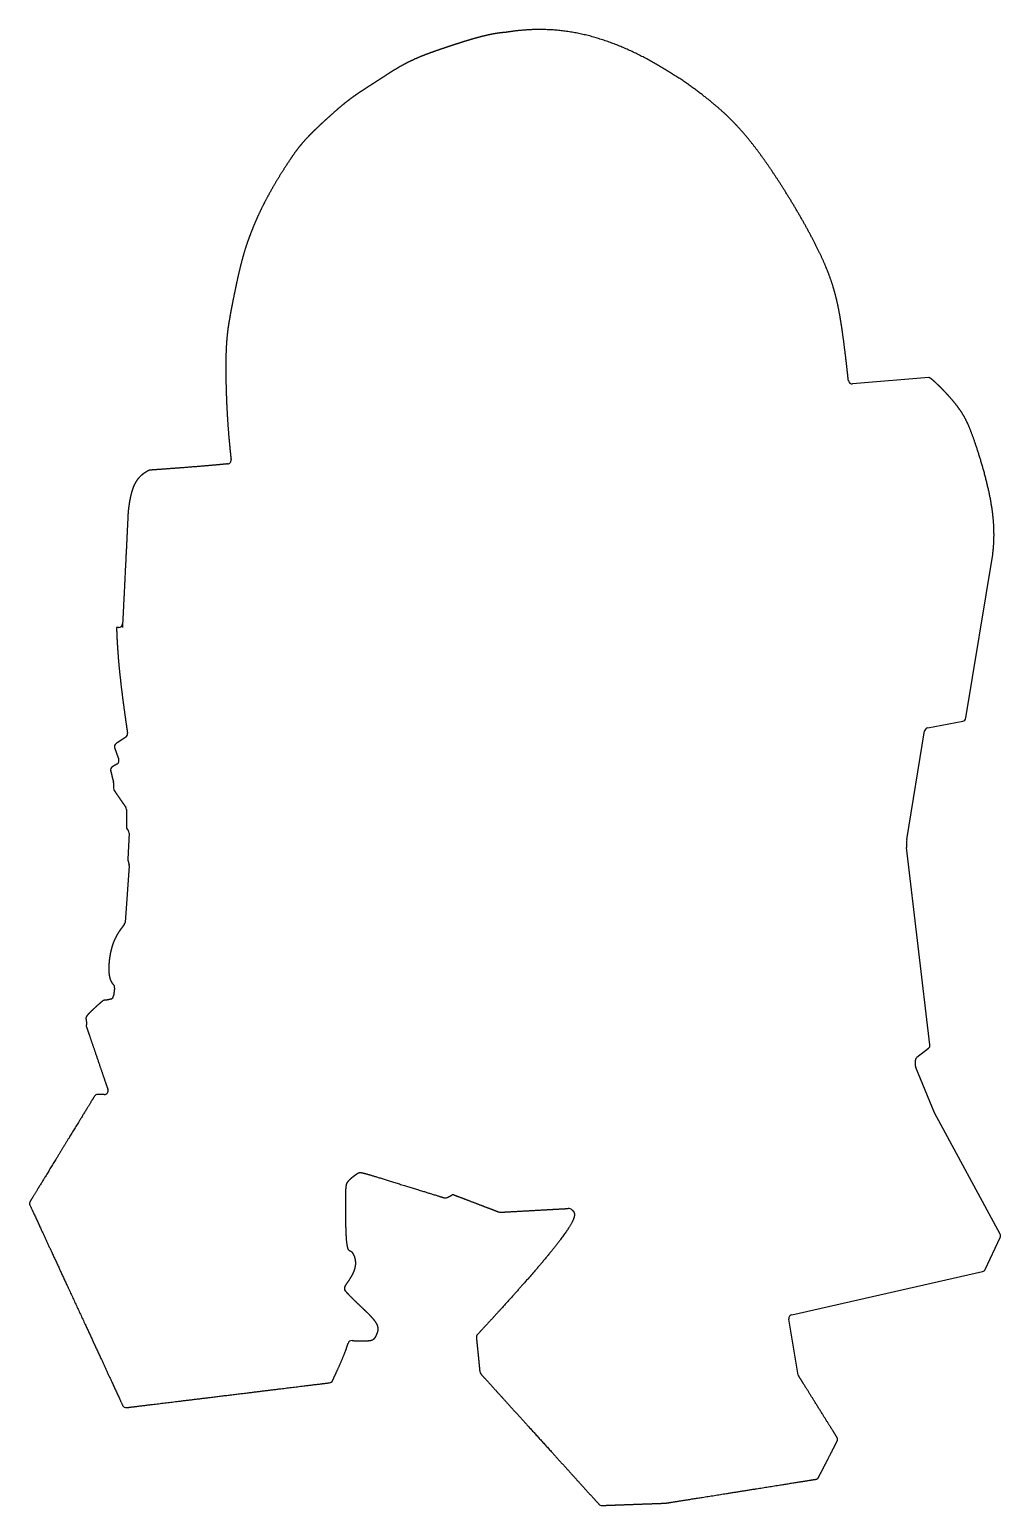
# Model space of a CAD drawing. Header units: millimetres. Extents: x -28.4 to 21.5, y -38 to 37.9.
import ezdxf

# ---------------------------------------------------------------- set-up
doc = ezdxf.new("R2010")
doc.units = ezdxf.units.MM
doc.layers.get('0').update_dxf_attribs({"linetype": 'CONTINUOUS'})

msp = doc.modelspace()

# ---------------------------------------------------------------- linework, layer by layer
for p, q in [((17.854, 20.008), (13.937, 19.681)), ((19.767, 2.49), (21.148, 10.913)), ((17.805, 1.987), (19.606, 2.325)), ((16.729, -3.757), (17.645, 1.823)), ((-23.427, -2.212), (-23.427, -3.111)), ((-23.383, -3.236), (-23.33, -3.302)), ((-23.287, -3.437), (-23.354, -4.773)), ((17.918, -14.327), (16.72, -4.176)), ((-23.286, -5.119), (-23.492, -8.033)), ((-23.348, -4.832), (-23.291, -5.056)), ((17.175, -15.425), (17.175, -15.127)), ((17.252, -14.969), (17.843, -14.508)), ((18.159, -17.826), (17.191, -15.501)), ((21.523, -24.069), (18.159, -17.826)), ((20.762, -25.891), (21.528, -24.249)), ((10.811, -28.221), (20.625, -26.002)), ((11.145, -31.335), (10.658, -28.45))]:
    msp.add_line(p, q)
for centre, radius, start, end in [((13.92, 19.881), 0.2, 186.2214, 274.76319), ((-18.238, 15.767), 0.2, -84.32444, 6.62441), ((-23.14, 13.044), 0.2, 174.05095, 177.25446), ((-23.822, 7.342), 0.2, 270, 357.1792), ((19.569, 2.522), 0.2, 280.62619, 350.68729), ((-23.565, 1.672), 0.2, -56.79879, 8.49959), ((17.842, 1.791), 0.2, 100.62619, 170.68729), ((-23.845, 1.011), 0.2, 123.20121, 200.34836), ((-24.007, 0.295), 0.2, -59.11267, 20.34836), ((-24.038, -0.19), 0.2, 120.88733, 193.81522), ((-24.288, -0.849), 0.2, 0, 13.81522), ((-23.888, -1.125), 0.2, 180, 214.51094), ((-23.627, -2.212), 0.2, 0, 34.51094), ((-23.227, -3.111), 0.2, 180, 218.49039), ((-23.487, -3.427), 0.2, -2.84512, 38.49039), ((18.21, -4), 1.5, 170.68729, 186.7312), ((-23.154, -4.783), 0.2, 177.15488, 194.1608), ((-23.485, -5.105), 0.2, -4.04867, 14.1608), ((-23.691, -8.019), 0.2, 320.6701, 355.95133), ((-24.233, -11.37), 0.2, -7.18427, 46.92314), ((-24.286, -11.785), 0.2, 288.31825, 352.81573), ((-25.289, -13.348), 0.2, 174.47421, 198.89265), ((17.72, -14.351), 0.2, -52.0165, 6.7312), ((17.375, -15.127), 0.2, 127.9835, 180), ((17.375, -15.425), 0.2, 180, 202.61986), ((-24.569, -16.687), 0.2, -90, 18.89265), ((-24.902, -17.087), 0.2, 90, 148.57318), ((-11.923, -21.586), 0.2, 150.64126, 178.71134), ((-28.209, -22.499), 0.2, 148.57318, 204.85081), ((-7.009, -22.016), 0.2, 252.81859, 298.5707), ((-6.619, -22.145), 0.0997, 69.11714, 118.5707), ((-0.681, -23.036), 0.28, 50.90704, 93.15664), ((-4.194, -22.749), 0.2, 249.11714, 273.15664), ((21.347, -24.164), 0.2, -24.99927, 28.31396), ((20.581, -25.807), 0.2, 282.74397, 335.00073), ((-12.012, -26.864), 0.2, 143.54653, 221.75171), ((10.855, -28.417), 0.2, 102.74397, 189.58534), ((-11.828, -29.752), 0.2, 86.10571, 165.05613), ((-5.218, -29.382), 0.2, 137.14529, 185.70876), ((-12.998, -31.528), 0.2, 276.94057, 334.48908), ((-5.043, -31.131), 0.2, 185.70876, 222.16732), ((11.244, -31.319), 0.1, 189.58534, 212.01142), ((-23.436, -32.805), 0.2, 204.85081, 276.95686), ((12.966, -34.64), 0.2, -27.23972, 32.01142), ((12.01, -36.497), 0.2, 279.0375, 332.76028), ((1.034, -37.841), 0.2, 222.16732, 272.07628)]:
    msp.add_arc(centre, radius, start, end)
for points, knots in [([(-3.941, 37.771), (-3.982, 37.769), (-4.065, 37.764), (-4.196, 37.752), (-4.383, 37.727), (-4.636, 37.682), (-4.906, 37.624), (-5.193, 37.553), (-5.492, 37.472), (-5.801, 37.382), (-6.115, 37.285), (-6.431, 37.184), (-6.748, 37.08), (-7.065, 36.974), (-7.382, 36.866), (-7.697, 36.756), (-8.013, 36.641), (-8.328, 36.518), (-8.641, 36.382), (-8.954, 36.232), (-9.264, 36.066), (-9.572, 35.886), (-9.876, 35.696), (-10.175, 35.502), (-10.468, 35.31), (-10.752, 35.125), (-11.027, 34.948), (-11.289, 34.779), (-11.538, 34.614), (-11.776, 34.45), (-12.006, 34.28), (-12.235, 34.098), (-12.473, 33.899), (-12.726, 33.679), (-12.995, 33.438), (-13.275, 33.183), (-13.557, 32.92), (-13.827, 32.66), (-14.075, 32.41), (-14.296, 32.171), (-14.491, 31.941), (-14.67, 31.71), (-14.845, 31.465), (-15.028, 31.196), (-15.225, 30.896), (-15.436, 30.564), (-15.658, 30.205), (-15.883, 29.826), (-16.104, 29.436), (-16.313, 29.043), (-16.505, 28.657), (-16.678, 28.284), (-16.833, 27.929), (-16.97, 27.593), (-17.093, 27.273), (-17.205, 26.962), (-17.309, 26.65), (-17.408, 26.322), (-17.504, 25.968), (-17.6, 25.582), (-17.696, 25.166), (-17.79, 24.73), (-17.882, 24.289), (-17.967, 23.86), (-18.045, 23.457), (-18.113, 23.086), (-18.171, 22.745), (-18.217, 22.424), (-18.253, 22.106), (-18.28, 21.773), (-18.299, 21.412), (-18.309, 21.016), (-18.313, 20.584), (-18.311, 20.12), (-18.302, 19.63), (-18.287, 19.124), (-18.266, 18.61), (-18.239, 18.093), (-18.206, 17.578), (-18.167, 17.069), (-18.126, 16.609), (-18.091, 16.254), (-18.063, 16.001), (-18.046, 15.846), (-18.039, 15.79)], [0, 0, 0, 0, 0, 0, 0.0125, 0.025, 0.0375, 0.05, 0.0625, 0.075, 0.0875, 0.1, 0.1125, 0.125, 0.1375, 0.15, 0.1625, 0.175, 0.1875, 0.2, 0.2125, 0.225, 0.2375, 0.25, 0.2625, 0.275, 0.2875, 0.3, 0.3125, 0.325, 0.3375, 0.35, 0.3625, 0.375, 0.3875, 0.4, 0.4125, 0.425, 0.4375, 0.45, 0.4625, 0.475, 0.4875, 0.5, 0.5125, 0.525, 0.5375, 0.55, 0.5625, 0.575, 0.5875, 0.6, 0.6125, 0.625, 0.6375, 0.65, 0.6625, 0.675, 0.6875, 0.7, 0.7125, 0.725, 0.7375, 0.75, 0.7625, 0.775, 0.7875, 0.8, 0.8125, 0.825, 0.8375, 0.85, 0.8625, 0.875, 0.8875, 0.9, 0.9125, 0.925, 0.9375, 0.95, 0.9625, 0.975, 0.9875, 0.9947841, 0.9947841, 0.9947841, 0.9947841, 0.9947841, 0.9947841]), ([(13.721, 19.859), (13.709, 19.974), (13.68, 20.238), (13.634, 20.642), (13.573, 21.168), (13.495, 21.792), (13.412, 22.404), (13.326, 22.974), (13.232, 23.511), (13.122, 24.026), (12.989, 24.531), (12.827, 25.041), (12.631, 25.563), (12.399, 26.104), (12.133, 26.665), (11.836, 27.244), (11.514, 27.838), (11.171, 28.439), (10.813, 29.042), (10.445, 29.639), (10.071, 30.224), (9.696, 30.789), (9.319, 31.33), (8.941, 31.843), (8.559, 32.327), (8.17, 32.782), (7.765, 33.213), (7.335, 33.629), (6.871, 34.039), (6.361, 34.453), (5.798, 34.878), (5.178, 35.313), (4.501, 35.754), (3.774, 36.189), (3.003, 36.604), (2.196, 36.984), (1.361, 37.313), (0.507, 37.581), (-0.362, 37.779), (-1.243, 37.901), (-2.133, 37.944), (-2.852, 37.915), (-3.395, 37.857), (-3.758, 37.803), (-3.941, 37.771)], [0.0062848, 0.0062848, 0.0062848, 0.0062848, 0.0062848, 0.0062848, 0.025, 0.05, 0.075, 0.1, 0.125, 0.15, 0.175, 0.2, 0.225, 0.25, 0.275, 0.3, 0.325, 0.35, 0.375, 0.4, 0.425, 0.45, 0.475, 0.5, 0.525, 0.55, 0.575, 0.6, 0.625, 0.65, 0.675, 0.7, 0.725, 0.75, 0.775, 0.8, 0.825, 0.85, 0.875, 0.9, 0.925, 0.95, 0.975, 1, 1, 1, 1, 1, 1]), ([(-23.822, 7.142), (-23.832, 7.142), (-23.854, 7.142), (-23.876, 7.142), (-23.898, 7.142), (-23.921, 7.142), (-23.933, 7.142)], [0.6315969, 0.6315969, 0.6315969, 0.6315969, 0.6315969, 0.6315969, 0.8, 1, 1, 1, 1, 1, 1]), ([(-23.933, 7.142), (-23.93, 7.057), (-23.925, 6.886), (-23.914, 6.623), (-23.895, 6.256), (-23.861, 5.771), (-23.818, 5.258), (-23.764, 4.715), (-23.699, 4.14), (-23.625, 3.537), (-23.544, 2.932), (-23.475, 2.434), (-23.42, 2.059), (-23.384, 1.813), (-23.367, 1.702)], [0, 0, 0, 0, 0, 0, 0.1, 0.2, 0.3, 0.4, 0.5, 0.6, 0.7, 0.8, 0.9, 0.9814703, 0.9814703, 0.9814703, 0.9814703, 0.9814703, 0.9814703]), ([(-24.033, 0.941), (-24.031, 0.936), (-24.016, 0.895), (-23.988, 0.819), (-23.946, 0.708), (-23.904, 0.593), (-23.863, 0.483), (-23.835, 0.408), (-23.821, 0.369), (-23.819, 0.365)], [0.1695672, 0.1695672, 0.1695672, 0.1695672, 0.1695672, 0.1695672, 0.2, 0.4, 0.6, 0.8, 0.823293, 0.823293, 0.823293, 0.823293, 0.823293, 0.823293]), ([(-23.455, 1.505), (-23.463, 1.5), (-23.501, 1.475), (-23.569, 1.431), (-23.666, 1.367), (-23.766, 1.302), (-23.857, 1.242), (-23.919, 1.201), (-23.952, 1.18), (-23.955, 1.178)], [0.1449114, 0.1449114, 0.1449114, 0.1449114, 0.1449114, 0.1449114, 0.2, 0.4, 0.6, 0.8, 0.81974, 0.81974, 0.81974, 0.81974, 0.81974, 0.81974]), ([(-23.904, 0.123), (-23.916, 0.116), (-23.948, 0.097), (-23.996, 0.068), (-24.043, 0.04), (-24.09, 0.012), (-24.126, -0.009), (-24.141, -0.019)], [0.2815697, 0.2815697, 0.2815697, 0.2815697, 0.2815697, 0.2815697, 0.4, 0.6, 0.7496421, 0.7496421, 0.7496421, 0.7496421, 0.7496421, 0.7496421]), ([(-24.233, -0.238), (-24.232, -0.238), (-24.225, -0.268), (-24.211, -0.327), (-24.189, -0.415), (-24.161, -0.528), (-24.134, -0.64), (-24.113, -0.723), (-24.1, -0.776), (-24.094, -0.801)], [0.1965905, 0.1965905, 0.1965905, 0.1965905, 0.1965905, 0.1965905, 0.2, 0.4, 0.6, 0.8, 0.9677714, 0.9677714, 0.9677714, 0.9677714, 0.9677714, 0.9677714]), ([(-24.088, -0.849), (-24.088, -0.858), (-24.088, -0.883), (-24.088, -0.921), (-24.088, -0.974), (-24.088, -1.03), (-24.088, -1.075), (-24.088, -1.107), (-24.088, -1.123), (-24.088, -1.125)], [0.0667626, 0.0667626, 0.0667626, 0.0667626, 0.0667626, 0.0667626, 0.2, 0.4, 0.6, 0.8, 0.8288266, 0.8288266, 0.8288266, 0.8288266, 0.8288266, 0.8288266]), ([(-24.053, -1.239), (-24.034, -1.267), (-23.988, -1.334), (-23.916, -1.439), (-23.817, -1.583), (-23.698, -1.755), (-23.6, -1.898), (-23.527, -2.003), (-23.481, -2.07), (-23.462, -2.098)], [0.053196, 0.053196, 0.053196, 0.053196, 0.053196, 0.053196, 0.2, 0.4, 0.6, 0.8, 0.946804, 0.946804, 0.946804, 0.946804, 0.946804, 0.946804]), ([(-23.537, -8.145), (-23.551, -8.162), (-23.586, -8.206), (-23.641, -8.277), (-23.714, -8.374), (-23.8, -8.499), (-23.886, -8.635), (-23.964, -8.774), (-24.034, -8.918), (-24.097, -9.069), (-24.154, -9.232), (-24.204, -9.408), (-24.248, -9.599), (-24.285, -9.803), (-24.313, -10.016), (-24.331, -10.232), (-24.336, -10.443), (-24.327, -10.642), (-24.302, -10.821), (-24.259, -10.977), (-24.208, -11.087), (-24.16, -11.158), (-24.123, -11.2), (-24.101, -11.221), (-24.097, -11.224)], [0.0181948, 0.0181948, 0.0181948, 0.0181948, 0.0181948, 0.0181948, 0.05, 0.1, 0.15, 0.2, 0.25, 0.3, 0.35, 0.4, 0.45, 0.5, 0.55, 0.6, 0.65, 0.7, 0.75, 0.8, 0.85, 0.9, 0.95, 0.9610179, 0.9610179, 0.9610179, 0.9610179, 0.9610179, 0.9610179]), ([(-24.035, -11.395), (-24.035, -11.399), (-24.039, -11.428), (-24.046, -11.483), (-24.056, -11.565), (-24.067, -11.648), (-24.077, -11.727), (-24.083, -11.781), (-24.087, -11.809), (-24.087, -11.81)], [0.1741269, 0.1741269, 0.1741269, 0.1741269, 0.1741269, 0.1741269, 0.2, 0.4, 0.6, 0.8, 0.8136741, 0.8136741, 0.8136741, 0.8136741, 0.8136741, 0.8136741]), ([(-25.479, -13.413), (-25.433, -13.545), (-25.34, -13.818), (-25.198, -14.232), (-25.009, -14.786), (-24.789, -15.428), (-24.615, -15.938), (-24.488, -16.307), (-24.41, -16.535), (-24.38, -16.623)], [0.0118568, 0.0118568, 0.0118568, 0.0118568, 0.0118568, 0.0118568, 0.2, 0.4, 0.6, 0.8, 0.9246999, 0.9246999, 0.9246999, 0.9246999, 0.9246999, 0.9246999]), ([(-25.073, -16.983), (-25.198, -17.188), (-25.46, -17.617), (-25.859, -18.269), (-26.395, -19.146), (-27.056, -20.228), (-27.592, -21.106), (-27.992, -21.76), (-28.254, -22.189), (-28.38, -22.395)], [0.0170957, 0.0170957, 0.0170957, 0.0170957, 0.0170957, 0.0170957, 0.2, 0.4, 0.6, 0.8, 0.9836982, 0.9836982, 0.9836982, 0.9836982, 0.9836982, 0.9836982]), ([(-24.569, -16.887), (-24.572, -16.887), (-24.603, -16.887), (-24.663, -16.887), (-24.729, -16.887), (-24.796, -16.887), (-24.86, -16.887), (-24.896, -16.887), (-24.902, -16.887)], [0.38598, 0.38598, 0.38598, 0.38598, 0.38598, 0.38598, 0.4, 0.6, 0.8, 0.8452779, 0.8452779, 0.8452779, 0.8452779, 0.8452779, 0.8452779]), ([(-11.571, -20.981), (-11.564, -20.974), (-11.549, -20.961), (-11.526, -20.944), (-11.496, -20.925), (-11.455, -20.909), (-11.407, -20.903), (-11.339, -20.909), (-11.234, -20.931), (-11.074, -20.974), (-10.845, -21.042), (-10.536, -21.135), (-10.146, -21.255), (-9.674, -21.401), (-9.121, -21.572), (-8.503, -21.763), (-7.954, -21.933), (-7.515, -22.069), (-7.214, -22.162), (-7.068, -22.207)], [0, 0, 0, 0, 0, 0, 0.0666667, 0.1333333, 0.2, 0.2666667, 0.3333333, 0.4, 0.4666667, 0.5333333, 0.6, 0.6666667, 0.7333333, 0.8, 0.8666667, 0.9333333, 0.9933762, 0.9933762, 0.9933762, 0.9933762, 0.9933762, 0.9933762]), ([(-28.391, -22.583), (-28.205, -22.985), (-27.823, -23.809), (-27.247, -25.053), (-26.475, -26.72), (-25.521, -28.781), (-24.752, -30.44), (-24.179, -31.678), (-23.801, -32.494), (-23.618, -32.889)], [0.0092133, 0.0092133, 0.0092133, 0.0092133, 0.0092133, 0.0092133, 0.2, 0.4, 0.6, 0.8, 0.9874595, 0.9874595, 0.9874595, 0.9874595, 0.9874595, 0.9874595]), ([(-6.914, -22.192), (-6.9, -22.184), (-6.871, -22.168), (-6.828, -22.145), (-6.779, -22.118), (-6.729, -22.091), (-6.694, -22.072), (-6.673, -22.061), (-6.667, -22.057)], [0.2051045, 0.2051045, 0.2051045, 0.2051045, 0.2051045, 0.2051045, 0.4, 0.6, 0.8, 0.8884299, 0.8884299, 0.8884299, 0.8884299, 0.8884299, 0.8884299]), ([(-6.584, -22.052), (-6.496, -22.085), (-6.313, -22.155), (-6.033, -22.262), (-5.658, -22.405), (-5.194, -22.582), (-4.818, -22.725), (-4.538, -22.832), (-4.354, -22.902), (-4.266, -22.936)], [0.0178662, 0.0178662, 0.0178662, 0.0178662, 0.0178662, 0.0178662, 0.2, 0.4, 0.6, 0.8, 0.9834257, 0.9834257, 0.9834257, 0.9834257, 0.9834257, 0.9834257]), ([(-4.183, -22.949), (-4.047, -22.941), (-3.766, -22.926), (-3.34, -22.902), (-2.769, -22.871), (-2.072, -22.832), (-1.511, -22.801), (-1.094, -22.778), (-0.823, -22.763), (-0.696, -22.756)], [0.0117456, 0.0117456, 0.0117456, 0.0117456, 0.0117456, 0.0117456, 0.2, 0.4, 0.6, 0.8, 0.9750745, 0.9750745, 0.9750745, 0.9750745, 0.9750745, 0.9750745]), ([(-0.504, -22.819), (-0.499, -22.823), (-0.481, -22.838), (-0.451, -22.865), (-0.412, -22.911), (-0.371, -22.987), (-0.361, -23.115), (-0.412, -23.305), (-0.549, -23.579), (-0.786, -23.948), (-1.131, -24.42), (-1.585, -24.993), (-2.148, -25.667), (-2.815, -26.438), (-3.573, -27.29), (-4.252, -28.039), (-4.799, -28.635), (-5.177, -29.044), (-5.365, -29.246)], [0.105659, 0.105659, 0.105659, 0.105659, 0.105659, 0.105659, 0.1333333, 0.2, 0.2666667, 0.3333333, 0.4, 0.4666667, 0.5333333, 0.6, 0.6666667, 0.7333333, 0.8, 0.8666667, 0.9333333, 0.9959123, 0.9959123, 0.9959123, 0.9959123, 0.9959123, 0.9959123]), ([(-11.814, -29.552), (-11.776, -29.555), (-11.679, -29.561), (-11.532, -29.569), (-11.349, -29.576), (-11.152, -29.575), (-10.98, -29.565), (-10.849, -29.545), (-10.753, -29.514), (-10.687, -29.474), (-10.64, -29.424), (-10.603, -29.364), (-10.568, -29.294), (-10.532, -29.217), (-10.499, -29.131), (-10.474, -29.04), (-10.466, -28.943), (-10.48, -28.841), (-10.519, -28.733), (-10.583, -28.62), (-10.671, -28.501), (-10.78, -28.375), (-10.905, -28.244), (-11.042, -28.108), (-11.188, -27.968), (-11.337, -27.826), (-11.487, -27.684), (-11.634, -27.542), (-11.776, -27.403), (-11.912, -27.266), (-12.015, -27.157), (-12.089, -27.077), (-12.136, -27.024), (-12.16, -26.998), (-12.161, -26.997)], [0.012623, 0.012623, 0.012623, 0.012623, 0.012623, 0.012623, 0.0333333, 0.0666667, 0.1, 0.1333333, 0.1666667, 0.2, 0.2333333, 0.2666667, 0.3, 0.3333333, 0.3666667, 0.4, 0.4333333, 0.4666667, 0.5, 0.5333333, 0.5666667, 0.6, 0.6333333, 0.6666667, 0.7, 0.7333333, 0.7666667, 0.8, 0.8333333, 0.8666667, 0.9, 0.9333333, 0.9666667, 0.9676487, 0.9676487, 0.9676487, 0.9676487, 0.9676487, 0.9676487]), ([(-5.417, -29.402), (-5.411, -29.46), (-5.398, -29.595), (-5.377, -29.805), (-5.348, -30.092), (-5.313, -30.442), (-5.284, -30.733), (-5.263, -30.949), (-5.249, -31.088), (-5.242, -31.151)], [0.0471599, 0.0471599, 0.0471599, 0.0471599, 0.0471599, 0.0471599, 0.2, 0.4, 0.6, 0.8, 0.9655805, 0.9655805, 0.9655805, 0.9655805, 0.9655805, 0.9655805]), ([(-12.817, -31.614), (-12.801, -31.581), (-12.765, -31.505), (-12.698, -31.36), (-12.584, -31.112), (-12.421, -30.748), (-12.263, -30.378), (-12.14, -30.067), (-12.073, -29.877), (-12.041, -29.773), (-12.026, -29.721), (-12.021, -29.7)], [0, 0, 0, 0, 0, 0, 0.1, 0.2, 0.3, 0.4, 0.5, 0.6, 0.6737362, 0.6737362, 0.6737362, 0.6737362, 0.6737362, 0.6737362]), ([(-5.192, -31.265), (-4.953, -31.529), (-4.467, -32.065), (-3.734, -32.875), (-2.753, -33.957), (-1.538, -35.299), (-0.561, -36.378), (0.169, -37.184), (0.651, -37.716), (0.886, -37.975)], [0.0071504, 0.0071504, 0.0071504, 0.0071504, 0.0071504, 0.0071504, 0.2, 0.4, 0.6, 0.8, 0.9898971, 0.9898971, 0.9898971, 0.9898971, 0.9898971, 0.9898971]), ([(13.136, -34.534), (13.066, -34.422), (12.914, -34.179), (12.68, -33.806), (12.365, -33.301), (11.97, -32.669), (11.644, -32.148), (11.4, -31.758), (11.239, -31.499), (11.159, -31.372)], [0.0294444, 0.0294444, 0.0294444, 0.0294444, 0.0294444, 0.0294444, 0.2, 0.4, 0.6, 0.8, 0.9948677, 0.9948677, 0.9948677, 0.9948677, 0.9948677, 0.9948677]), ([(12.188, -36.589), (12.221, -36.525), (12.296, -36.379), (12.413, -36.151), (12.573, -35.841), (12.764, -35.47), (12.922, -35.162), (13.038, -34.937), (13.112, -34.793), (13.144, -34.731)], [0.043969, 0.043969, 0.043969, 0.043969, 0.043969, 0.043969, 0.2, 0.4, 0.6, 0.8, 0.9506324, 0.9506324, 0.9506324, 0.9506324, 0.9506324, 0.9506324]), ([(4.326, -37.922), (4.638, -37.872), (5.264, -37.773), (6.201, -37.623), (7.452, -37.425), (8.995, -37.179), (10.226, -36.983), (11.144, -36.837), (11.749, -36.741), (12.041, -36.695)], [0, 0, 0, 0, 0, 0, 0.2, 0.4, 0.6, 0.8, 0.9872005, 0.9872005, 0.9872005, 0.9872005, 0.9872005, 0.9872005]), ([(1.041, -38.041), (1.158, -38.037), (1.409, -38.028), (1.796, -38.014), (2.318, -37.995), (2.975, -37.971), (3.515, -37.951), (3.92, -37.937), (4.191, -37.927), (4.326, -37.922)], [0.0275377, 0.0275377, 0.0275377, 0.0275377, 0.0275377, 0.0275377, 0.2, 0.4, 0.6, 0.8, 1, 1, 1, 1, 1, 1])]:
    msp.add_open_spline(points, degree=5, knots=knots)
for points in [[(21.148, 10.913), (21.158, 10.984), (21.176, 11.13), (21.198, 11.359), (21.216, 11.685), (21.218, 12.128), (21.194, 12.608), (21.139, 13.124), (21.053, 13.67), (20.937, 14.239), (20.797, 14.815), (20.642, 15.383), (20.48, 15.924), (20.321, 16.423), (20.169, 16.871), (20.025, 17.263), (19.884, 17.605), (19.735, 17.912), (19.568, 18.199), (19.372, 18.481), (19.146, 18.766), (18.899, 19.051), (18.644, 19.325), (18.401, 19.571), (18.189, 19.774), (18.021, 19.92), (17.928, 19.987), (17.882, 20.009), (17.862, 20.01), (17.854, 20.008)], [(-22.236, 15.245), (-22.256, 15.235), (-22.295, 15.216), (-22.354, 15.186), (-22.432, 15.142), (-22.527, 15.079), (-22.621, 15.008), (-22.712, 14.929), (-22.8, 14.837), (-22.884, 14.731), (-22.963, 14.606), (-23.037, 14.46), (-23.104, 14.29), (-23.164, 14.095), (-23.218, 13.875), (-23.265, 13.631), (-23.298, 13.416), (-23.319, 13.244), (-23.333, 13.125), (-23.339, 13.064)], [(-18.218, 15.568), (-18.379, 15.552), (-18.7, 15.521), (-19.181, 15.477), (-19.824, 15.423), (-20.628, 15.361), (-21.271, 15.313), (-21.753, 15.279), (-22.075, 15.256), (-22.236, 15.245)], [(-23.34, 13.053), (-23.351, 12.817), (-23.374, 12.344), (-23.408, 11.634), (-23.455, 10.689), (-23.513, 9.506), (-23.56, 8.56), (-23.596, 7.851), (-23.619, 7.378), (-23.631, 7.142)], [(-24.223, -11.975), (-24.251, -11.985), (-24.304, -12.001), (-24.372, -12.019), (-24.443, -12.032), (-24.505, -12.035), (-24.553, -12.037), (-24.597, -12.047), (-24.647, -12.074), (-24.71, -12.122), (-24.791, -12.192), (-24.891, -12.282), (-25.006, -12.388), (-25.131, -12.503), (-25.252, -12.619), (-25.36, -12.727), (-25.443, -12.819), (-25.495, -12.893), (-25.514, -12.952), (-25.507, -13.008), (-25.491, -13.077), (-25.481, -13.155), (-25.481, -13.234), (-25.485, -13.296), (-25.489, -13.329)], [(-12.098, -21.488), (-12.081, -21.459), (-12.047, -21.403), (-11.992, -21.328), (-11.911, -21.24), (-11.802, -21.145), (-11.712, -21.076), (-11.642, -21.027), (-11.595, -20.996), (-11.571, -20.981)], [(-12.173, -26.745), (-12.121, -26.675), (-12.025, -26.541), (-11.9, -26.354), (-11.772, -26.135), (-11.672, -25.899), (-11.624, -25.692), (-11.619, -25.504), (-11.646, -25.333), (-11.695, -25.184), (-11.757, -25.069), (-11.823, -24.995), (-11.887, -24.959), (-11.945, -24.937), (-11.996, -24.894), (-12.039, -24.792), (-12.075, -24.603), (-12.103, -24.317), (-12.124, -23.934), (-12.136, -23.459), (-12.141, -22.903), (-12.138, -22.404), (-12.132, -22.003), (-12.127, -21.724), (-12.123, -21.582)], [(-23.412, -33.003), (-22.995, -32.952), (-22.16, -32.85), (-20.907, -32.697), (-19.237, -32.493), (-17.149, -32.237), (-15.479, -32.032), (-14.226, -31.879), (-13.391, -31.777), (-12.973, -31.727)]]:
    msp.add_open_spline(points, degree=5)

doc.saveas('drawing.dxf')
